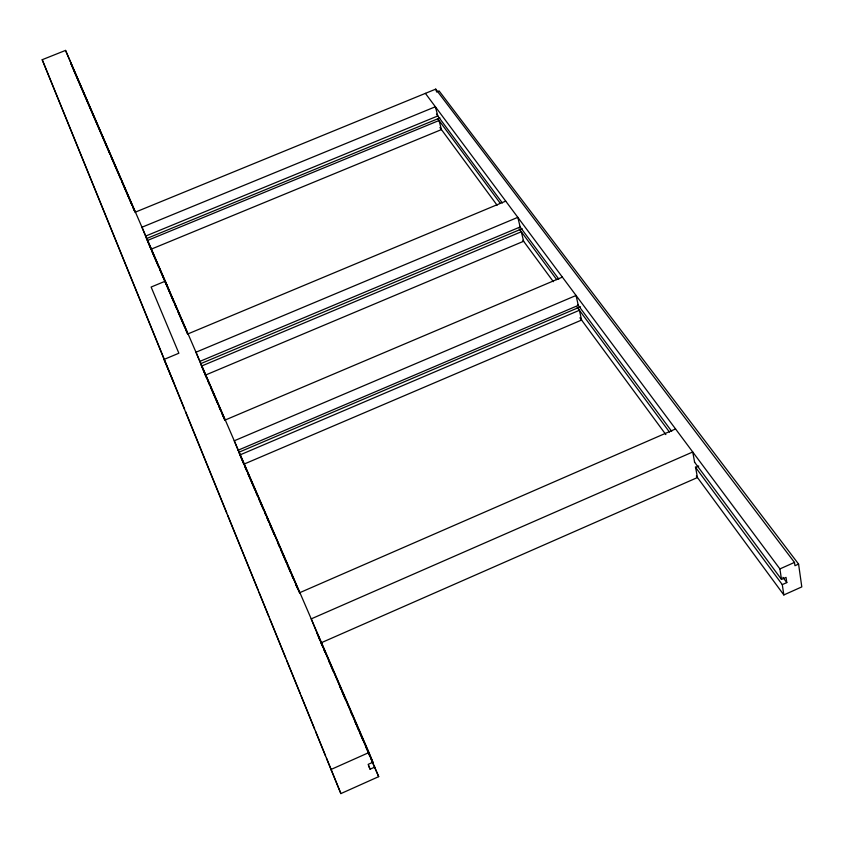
<?xml version="1.0" encoding="UTF-8"?>
<svg xmlns="http://www.w3.org/2000/svg" width="844" height="844" viewBox="0 0 844 844"><rect width="100%" height="100%" fill="white"/><g stroke="black" fill="none" stroke-linecap="round" stroke-linejoin="round"><path stroke-width="1.27" d="M374.841 767.069L370.094 769.19L368.142 764.379L372.9 762.248L368.986 752.521L65.547 50.408L42.2 59.713L340.881 793.592L378.692 776.638L318.483 636.598M696.332 476.016L783.844 594.946L801.8 586.896L798.582 564.087L439.08 90.92L436.496 91.985M330.626 769.654L368.986 752.521M783.844 594.946L782.282 584.618L786.798 582.592L786.028 577.391L781.491 579.417L779.909 568.919L794.478 562.41L435.747 89.126L135.43 212.108M798.582 564.087L794.953 565.712L794.478 562.41M698.737 466.015L695.583 467.397L697.461 477.546L320.942 642.885M299.884 592.625L675.569 428.952M238.863 452.268L580.493 306.752M225.274 419.974L562.378 277.127M205.335 375.147L523.618 241.268L521.307 231.762L201.621 366.032L204.406 372.869M199.743 361.443L520.147 226.973L517.815 217.341L195.987 352.212L199.279 360.293M200.608 363.701L522.151 228.703M188.054 333.865L505.725 201.136M146.571 238.578L439.935 117.917M425.387 93.367L779.909 568.919M782.873 577.307L786.798 582.592M436.464 114.119L502.328 202.95M519.577 226.213L558.791 279.09M577.612 304.462L671.708 431.368M694.454 462.037L781.491 579.417M437.667 118.666L500.323 203.383M519.123 228.798L556.713 279.628M577.074 307.163L669.503 432.128M695.34 467.07L782.282 584.618M439.914 127.507L497.105 205.229M522.89 240.276L553.358 281.685M579.923 317.798L665.863 434.597M135.103 211.802L65.547 50.408M145.527 235.93L187.801 333.791M199.828 361.633L224.926 419.721M237.997 449.979L299.694 592.804M315.382 629.107L372.9 762.248M135.314 212.53L70.579 62.656L73.428 69.598M146.276 237.902L187.505 333.369M200.555 363.574L225.084 420.354M238.652 451.762L299.704 593.11M73.903 70.759L109.857 154.019M110.891 156.425L118.192 173.326M119.236 175.731L120.797 179.35M121.842 181.766L131.738 204.691M132.782 207.107L134.344 210.726M151.53 250.541L158.83 267.442M159.875 269.848L173.938 302.437M174.455 303.64L176.544 308.482M177.588 310.898L184.91 327.831M185.954 330.257L187.516 333.886M205.271 375.01L206.843 378.639M207.888 381.055L209.46 384.685M210.504 387.111L217.815 404.044M218.86 406.46L220.421 410.089M221.466 412.516L224.599 419.774M244.971 466.954L246.543 470.583M247.587 472.999L254.899 489.931M255.943 492.358L257.504 495.987M258.549 498.403L263.254 509.291M264.826 512.92L265.871 515.336M266.915 517.762L268.476 521.392M269.521 523.808L274.226 534.695M277.876 543.167L279.448 546.796M280.493 549.212L286.232 562.515M287.276 564.942L290.42 572.2M291.465 574.616L293.026 578.245M295.643 584.291L297.204 587.92M321.237 643.571L322.281 645.987M323.843 649.616L324.887 652.032M328.548 660.504L330.109 664.133M331.154 666.549L333.243 671.391M339.51 685.908L341.082 689.537M342.126 691.953L345.259 699.212M350.482 711.313L352.053 714.942M354.659 720.987L356.231 724.616M357.276 727.043L358.837 730.672M359.882 733.088L363.015 740.346M365.631 746.391L367.193 750.021M368.237 752.447L369.809 756.076M370.854 758.492L378.692 776.638M368.543 765.561L370.094 769.19M173.653 382.269L163.979 359.46L178.865 353.225L151.129 287.044L165.287 281.179L168.979 290.22M42.2 59.713L184.572 409.118M170.815 294.714L174.001 302.521M185.564 411.566L226.751 512.867M227.743 515.304L258.011 589.766M259.002 592.203L268.93 616.616M269.922 619.053L285.799 658.109M286.791 660.557L300.19 693.504M301.181 695.952L314.58 728.91M315.572 731.347L325.499 755.76M326.491 758.197L340.881 793.592M315.139 628.548L311.225 618.874L692.734 451.983L694.633 462.28M317.08 633.348L319.971 640.501M435.747 89.126L436.253 91.025M579.385 310.286L240.012 454.905L243.789 464.211L581.59 320.055L579.385 310.286M576.062 295.474L234.263 440.8L238.103 450.232L578.288 305.38L576.062 295.474M435.377 106.766L141.961 227.226L145.59 236.098L437.814 115.945L435.377 106.766M439.028 120.513L147.394 240.498L150.981 249.265L441.444 129.586L439.028 120.513"/></g></svg>
